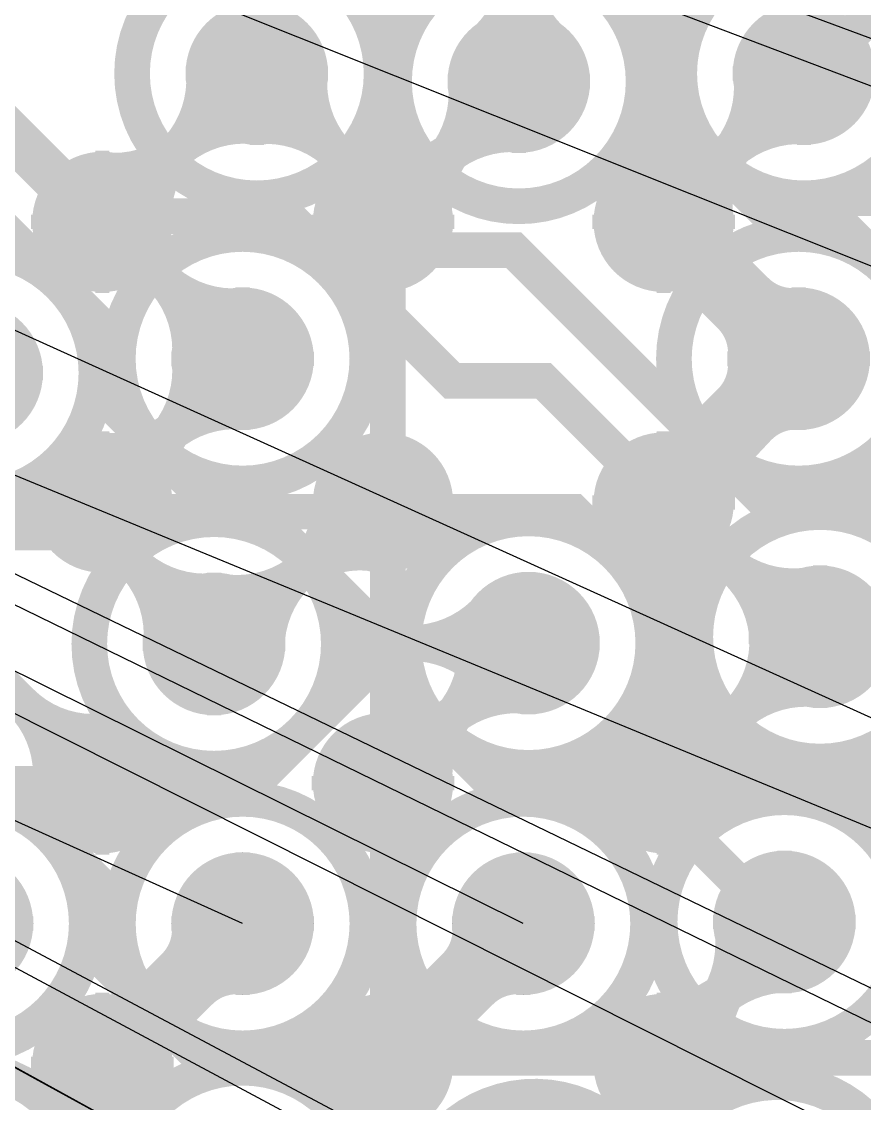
# Model space of a CAD drawing. Extents: x -4539 to 5978, y -4736 to 3041.
# Drawn here: x 1406 to 1524.2, y 801.6 to 953.3 of the extents above; entities that cross this region are included whole.
import ezdxf

# ---------------------------------------------------------------- set-up
doc = ezdxf.new("R2010")
doc.units = 0
for name, pattern in [('SIG_103', [2, 1, 1]), ('SIG_11', [2, 1, 1]), ('SIG_115', [2, 1, 1]), ('SIG_12', [2, 1, 1]), ('SIG_173', [2, 1, 1]), ('SIG_196', [2, 1, 1]), ('SIG_197', [2, 1, 1]), ('SIG_27', [2, 1, 1]), ('SIG_28', [2, 1, 1]), ('SIG_31', [2, 1, 1]), ('SIG_53', [2, 1, 1]), ('SIG_61', [2, 1, 1]), ('SIG_69', [2, 1, 1]), ('SIG_71', [2, 1, 1]), ('SIG_75', [2, 1, 1]), ('SIG_79', [2, 1, 1]), ('SIG_83', [2, 1, 1]), ('SIG_85', [2, 1, 1]), ('SIG_97', [2, 1, 1])]:
    doc.linetypes.add(name, pattern=pattern)
doc.layers.get('0').update_dxf_attribs({"color": 254, "linetype": 'CONTINUOUS'})
for name, color, linetype in [('DRIL_NPLTE_THRU_01', 16, 'CONTINUOUS'), ('DRIL_NPLTE_THRU_02', 2, 'CONTINUOUS'), ('DRIL_NPLTE_THRU_03', 34, 'CONTINUOUS'), ('DRIL_NPLTE_THRU_04', 96, 'CONTINUOUS'), ('DRIL_NPLTE_THRU_05', 6, 'CONTINUOUS'), ('DRIL_NPLTE_THRU_06', 176, 'CONTINUOUS'), ('DRIL_PLTE_THRU_01', 16, 'CONTINUOUS'), ('DRIL_PLTE_THRU_02', 2, 'CONTINUOUS'), ('DRIL_PLTE_THRU_03', 34, 'CONTINUOUS'), ('DRIL_PLTE_THRU_04', 96, 'CONTINUOUS'), ('DRIL_PLTE_THRU_05', 6, 'CONTINUOUS'), ('DRIL_PLTE_THRU_06', 176, 'CONTINUOUS'), ('DRIL_SYMBOL', 254, 'CONTINUOUS'), ('LINK_00', 254, 'CONTINUOUS'), ('PADS_BOT', 5, 'CONTINUOUS'), ('PADS_INNER', 1, 'CONTINUOUS'), ('PADS_TOP', 1, 'CONTINUOUS'), ('POUR_VIATHERM_02', 56, 'CONTINUOUS'), ('POUR_VIATHERM_05', 216, 'CONTINUOUS'), ('POUR_VOID_02', 56, 'CONTINUOUS'), ('POUR_VOID_05', 216, 'CONTINUOUS'), ('TEAR_01', 1, 'CONTINUOUS'), ('TEAR_03', 43, 'CONTINUOUS'), ('TEAR_04', 3, 'CONTINUOUS'), ('TEAR_06', 5, 'CONTINUOUS'), ('TRACE_01', 1, 'CONTINUOUS'), ('TRACE_03', 43, 'CONTINUOUS'), ('TRACE_04', 3, 'CONTINUOUS'), ('TRACE_06', 5, 'CONTINUOUS'), ('VIAPTS', 1, 'CONTINUOUS')]:
    doc.layers.add(name, color=color, linetype=linetype)

# ---------------------------------------------------------------- blocks, each defined once
blk = doc.blocks.new('POUR_VOID_762')
at = {"layer": 'POUR_VOID_02', "const_width": 5}
blk.add_lwpolyline([(-4701.75, -5554, 1), (-4666.75, -5554, 1)], format="xyb", close=True, dxfattribs=at)
blk = doc.blocks.new('POUR_VOID_761')
at = {"layer": 'POUR_VOID_02', "const_width": 5}
blk.add_lwpolyline([(-4702.5, -5594, 1), (-4667.5, -5594, 1)], format="xyb", close=True, dxfattribs=at)
blk = doc.blocks.new('POUR_VOID_613')
at = {"layer": 'POUR_VOID_02', "const_width": 5}
blk.add_lwpolyline([(-4818.5, -5596, 1), (-4783.5, -5596, 1)], format="xyb", close=True, dxfattribs=at)
blk = doc.blocks.new('POUR_VOID_612')
at = {"layer": 'POUR_VOID_02', "const_width": 5}
blk.add_lwpolyline([(-4819.86, -5673.23, 1), (-4784.86, -5673.23, 1)], format="xyb", close=True, dxfattribs=at)
blk = doc.blocks.new('POUR_VOID_611')
at = {"layer": 'POUR_VOID_02', "const_width": 5}
blk.add_lwpolyline([(-4778.5, -5554, 1), (-4743.5, -5554, 1)], format="xyb", close=True, dxfattribs=at)
blk = doc.blocks.new('POUR_VOID_610')
at = {"layer": 'POUR_VOID_02', "const_width": 5}
blk.add_lwpolyline([(-4780.5, -5594, 1), (-4745.5, -5594, 1)], format="xyb", close=True, dxfattribs=at)
blk = doc.blocks.new('POUR_VOID_609')
at = {"layer": 'POUR_VOID_02', "const_width": 5}
blk.add_lwpolyline([(-4784.5, -5634, 1), (-4749.5, -5634, 1)], format="xyb", close=True, dxfattribs=at)
blk = doc.blocks.new('POUR_VOID_601')
at = {"layer": 'POUR_VOID_02', "const_width": 5}
blk.add_lwpolyline([(-4780.49, -5673.23, 1), (-4745.49, -5673.23, 1)], format="xyb", close=True, dxfattribs=at)
blk = doc.blocks.new('POUR_VOID_597')
at = {"layer": 'POUR_VOID_02', "const_width": 5}
blk.add_lwpolyline([(-4741.75, -5555.12, 1), (-4706.75, -5555.12, 1)], format="xyb", close=True, dxfattribs=at)
blk = doc.blocks.new('POUR_VOID_596')
at = {"layer": 'POUR_VOID_02', "const_width": 5}
blk.add_lwpolyline([(-4740.39, -5633.89, 1), (-4705.39, -5633.89, 1)], format="xyb", close=True, dxfattribs=at)
blk = doc.blocks.new('POUR_VOID_590')
at = {"layer": 'POUR_VOID_02', "const_width": 5}
blk.add_lwpolyline([(-4699.5, -5633, 1), (-4664.5, -5633, 1)], format="xyb", close=True, dxfattribs=at)
blk = doc.blocks.new('POUR_VOID_589')
at = {"layer": 'POUR_VOID_02', "const_width": 5}
blk.add_lwpolyline([(-4704.5, -5673, 1), (-4669.5, -5673, 1)], format="xyb", close=True, dxfattribs=at)
blk = doc.blocks.new('POUR_VOID_588')
at = {"layer": 'POUR_VOID_02', "const_width": 5}
blk.add_lwpolyline([(-4705.24, -5709.97, -8.563783), (-4704.76, -5718.03, -8.563783)], format="xyb", close=True, dxfattribs=at)
blk = doc.blocks.new('POUR_OUTLINE_418')
for name in ['POUR_VOID_611', 'POUR_VOID_762', 'POUR_VOID_597', 'POUR_VOID_610', 'POUR_VOID_761', 'POUR_VOID_613', 'POUR_VOID_596', 'POUR_VOID_590', 'POUR_VOID_609', 'POUR_VOID_612', 'POUR_VOID_601', 'POUR_VOID_589', 'POUR_VOID_588']:
    blk.add_blockref(name, (0, 0))
blk = doc.blocks.new('POUR_VIATHERM_842')
at = {"layer": 'POUR_VIATHERM_02'}
for points in [[(-4723.62, -5663.23), (-4723.62, -5663.23)], [(-4733.62, -5673.23), (-4733.62, -5673.23)], [(-4713.62, -5673.23), (-4713.62, -5673.23)], [(-4723.62, -5683.23), (-4723.62, -5683.23)]]:
    blk.add_lwpolyline(points, dxfattribs=at)
blk = doc.blocks.new('POUR_HEADER_0')
for name in ['POUR_OUTLINE_418', 'POUR_VIATHERM_842']:
    blk.add_blockref(name, (6185, 6485))
blk = doc.blocks.new('POUR_VOID_342')
at = {"layer": 'POUR_VOID_05', "const_width": 5}
blk.add_lwpolyline([(-4701.75, -5554, 1), (-4666.75, -5554, 1)], format="xyb", close=True, dxfattribs=at)
blk = doc.blocks.new('POUR_VOID_341')
at = {"layer": 'POUR_VOID_05', "const_width": 5}
blk.add_lwpolyline([(-4702.5, -5594, 1), (-4667.5, -5594, 1)], format="xyb", close=True, dxfattribs=at)
blk = doc.blocks.new('POUR_VOID_241')
at = {"layer": 'POUR_VOID_05', "const_width": 5}
blk.add_lwpolyline([(-4818.5, -5596, 1), (-4783.5, -5596, 1)], format="xyb", close=True, dxfattribs=at)
blk = doc.blocks.new('POUR_VOID_240')
at = {"layer": 'POUR_VOID_05', "const_width": 5}
blk.add_lwpolyline([(-4819.86, -5711, 1), (-4784.86, -5711, 1)], format="xyb", close=True, dxfattribs=at)
blk = doc.blocks.new('POUR_VOID_237')
at = {"layer": 'POUR_VOID_05', "const_width": 5}
blk.add_lwpolyline([(-4778.5, -5554, 1), (-4743.5, -5554, 1)], format="xyb", close=True, dxfattribs=at)
blk = doc.blocks.new('POUR_VOID_236')
at = {"layer": 'POUR_VOID_05', "const_width": 5}
blk.add_lwpolyline([(-4780.5, -5594, 1), (-4745.5, -5594, 1)], format="xyb", close=True, dxfattribs=at)
blk = doc.blocks.new('POUR_VOID_235')
at = {"layer": 'POUR_VOID_05', "const_width": 5}
blk.add_lwpolyline([(-4784.5, -5634, 1), (-4749.5, -5634, 1)], format="xyb", close=True, dxfattribs=at)
blk = doc.blocks.new('POUR_VOID_234')
at = {"layer": 'POUR_VOID_05', "const_width": 5}
blk.add_lwpolyline([(-4780.49, -5710.94, 1), (-4745.49, -5710.94, 1)], format="xyb", close=True, dxfattribs=at)
blk = doc.blocks.new('POUR_VOID_231')
at = {"layer": 'POUR_VOID_05', "const_width": 5}
blk.add_lwpolyline([(-4741.75, -5555.12, 1), (-4706.75, -5555.12, 1)], format="xyb", close=True, dxfattribs=at)
blk = doc.blocks.new('POUR_VOID_230')
at = {"layer": 'POUR_VOID_05', "const_width": 5}
blk.add_lwpolyline([(-4740.39, -5633.89, 1), (-4705.39, -5633.89, 1)], format="xyb", close=True, dxfattribs=at)
blk = doc.blocks.new('POUR_VOID_229')
at = {"layer": 'POUR_VOID_05', "const_width": 5}
blk.add_lwpolyline([(-4741.12, -5673.23, 1), (-4706.12, -5673.23, 1)], format="xyb", close=True, dxfattribs=at)
blk = doc.blocks.new('POUR_VOID_220')
at = {"layer": 'POUR_VOID_05', "const_width": 5}
blk.add_lwpolyline([(-4699.5, -5633, 1), (-4664.5, -5633, 1)], format="xyb", close=True, dxfattribs=at)
blk = doc.blocks.new('POUR_VOID_219')
at = {"layer": 'POUR_VOID_05', "const_width": 5}
blk.add_lwpolyline([(-4704.5, -5673, 1), (-4669.5, -5673, 1)], format="xyb", close=True, dxfattribs=at)
blk = doc.blocks.new('POUR_VOID_218')
at = {"layer": 'POUR_VOID_05', "const_width": 5}
blk.add_lwpolyline([(-4705.24, -5709.97, -8.563783), (-4704.76, -5718.03, -8.563783)], format="xyb", close=True, dxfattribs=at)
blk = doc.blocks.new('POUR_OUTLINE_162')
for name in ['POUR_VOID_237', 'POUR_VOID_342', 'POUR_VOID_231', 'POUR_VOID_236', 'POUR_VOID_341', 'POUR_VOID_241', 'POUR_VOID_230', 'POUR_VOID_220', 'POUR_VOID_235', 'POUR_VOID_229', 'POUR_VOID_219', 'POUR_VOID_240', 'POUR_VOID_234', 'POUR_VOID_218']:
    blk.add_blockref(name, (0, 0))
blk = doc.blocks.new('POUR_VIATHERM_409')
at = {"layer": 'POUR_VIATHERM_05'}
for points in [[(-4762.99, -5663.23), (-4762.99, -5663.23)], [(-4772.99, -5673.23), (-4772.99, -5673.23)], [(-4752.99, -5673.23), (-4752.99, -5673.23)], [(-4762.99, -5683.23), (-4762.99, -5683.23)]]:
    blk.add_lwpolyline(points, dxfattribs=at)
blk = doc.blocks.new('POUR_VIATHERM_410')
at = {"layer": 'POUR_VIATHERM_05'}
for points in [[(-4802.36, -5663.23), (-4802.36, -5663.23)], [(-4812.36, -5673.23), (-4812.36, -5673.23)], [(-4792.36, -5673.23), (-4792.36, -5673.23)], [(-4802.36, -5683.23), (-4802.36, -5683.23)]]:
    blk.add_lwpolyline(points, dxfattribs=at)
blk = doc.blocks.new('POUR_HEADER_3')
for name in ['POUR_OUTLINE_162', 'POUR_VIATHERM_410', 'POUR_VIATHERM_409']:
    blk.add_blockref(name, (6185, 6485))
blk = doc.blocks.new('DRIL_SYMBOL_0')
at = {"layer": 'DRIL_SYMBOL', "const_width": 2}
for points in [[(0, -10), (0, 10)], [(-10, 0), (10, 0)]]:
    blk.add_lwpolyline(points, dxfattribs=at)
blk = doc.blocks.new('DRIL_HOLE_0')
blk.add_lwpolyline([(0, 0, 1), (0, 0, 1)], format="xyb", close=True)
blk.add_blockref('DRIL_SYMBOL_0', (0, 0))
blk = doc.blocks.new('PAD_2')
blk.add_lwpolyline([(0, 0, 1), (0, 0, 1)], format="xyb", close=True)
blk = doc.blocks.new('PAD_8')
at = {"const_width": 9.84}
blk.add_lwpolyline([(0, -4.92, 1), (0, 4.92, 1)], format="xyb", close=True, dxfattribs=at)
blk = doc.blocks.new('STK_TOP_10')
at = {"layer": 'DRIL_NPLTE_THRU_01'}
blk.add_blockref('DRIL_HOLE_0', (0, 0), dxfattribs=at)
at = {"layer": 'DRIL_NPLTE_THRU_02'}
blk.add_blockref('DRIL_HOLE_0', (0, 0), dxfattribs=at)
at = {"layer": 'DRIL_NPLTE_THRU_03'}
blk.add_blockref('DRIL_HOLE_0', (0, 0), dxfattribs=at)
at = {"layer": 'DRIL_NPLTE_THRU_04'}
blk.add_blockref('DRIL_HOLE_0', (0, 0), dxfattribs=at)
at = {"layer": 'DRIL_NPLTE_THRU_05'}
blk.add_blockref('DRIL_HOLE_0', (0, 0), dxfattribs=at)
at = {"layer": 'DRIL_NPLTE_THRU_06'}
blk.add_blockref('DRIL_HOLE_0', (0, 0), dxfattribs=at)
at = {"layer": 'PADS_BOT'}
blk.add_blockref('PAD_2', (0, 0), dxfattribs=at)
at = {"layer": 'PADS_INNER'}
blk.add_blockref('PAD_2', (0, 0), dxfattribs=at)
at = {"layer": 'PADS_TOP'}
blk.add_blockref('PAD_8', (0, 0), dxfattribs=at)
blk = doc.blocks.new('SYM_TOP_8')
for p in [(59.06, 216.54), (98.43, 216.54), (137.8, 216.54), (59.06, 177.17), (98.43, 177.17), (137.8, 177.17), (59.06, 137.8), (98.43, 137.8), (137.8, 137.8), (59.06, 98.43), (98.43, 98.43), (137.8, 98.43)]:
    blk.add_blockref('STK_TOP_10', p)
blk = doc.blocks.new('PART_TOP_33')
blk.add_blockref('SYM_TOP_8', (0, 0))
blk = doc.blocks.new('SMOOTH_5')
at = {"const_width": 2.5}
blk.add_lwpolyline([(-1.25, 0, 1), (1.25, 0, 1)], format="xyb", close=True, dxfattribs=at)
blk = doc.blocks.new('TEAR_2008008000044')
at = {"const_width": 5}
for points in [[(16.5, 0, -0.196262), (6.21, 4.2)], [(16.5, 0, -0.067729), (7.4, 1.24)], [(16.5, 0, 0.196262), (6.21, -4.2)], [(16.5, 0, 0.067729), (7.4, -1.24)]]:
    blk.add_lwpolyline(points, format="xyb", dxfattribs=at)
for p in [(6.21, 4.2), (7.4, 1.24), (16.5, 0), (16.5, 0), (16.5, 0), (16.5, 0), (7.4, -1.24), (6.21, -4.2)]:
    blk.add_blockref('SMOOTH_5', p)
blk = doc.blocks.new('TEAR_2008008000045')
at = {"const_width": 5}
for points in [[(-11.42, 11.42, 0.196262), (-1.4, 7.21)], [(-11.42, 11.42, -0.196262), (-7.21, 1.4)], [(-11.42, 11.42, 0.067729), (-4.26, 5.98)], [(-11.42, 11.42, -0.067729), (-5.98, 4.26)]]:
    blk.add_lwpolyline(points, format="xyb", dxfattribs=at)
for p in [(-11.42, 11.42), (-11.42, 11.42), (-11.42, 11.42), (-11.42, 11.42), (-1.4, 7.21), (-4.26, 5.98), (-5.98, 4.26), (-7.21, 1.4)]:
    blk.add_blockref('SMOOTH_5', p)
blk = doc.blocks.new('TRACE_504')
at = {"layer": 'TRACE_01', "linetype": 'SIG_11', "const_width": 5}
blk.add_lwpolyline([(1356, 866), (1397.78, 866), (1417.32, 846.46)], dxfattribs=at)
at = {"layer": 'TEAR_01'}
for name, p in [('TEAR_2008008000044', (1356, 866)), ('TEAR_2008008000045', (1417.32, 846.46))]:
    blk.add_blockref(name, p, dxfattribs=at)
at = {"layer": 'TRACE_01'}
for p in [(1356, 866), (1397.78, 866), (1417.32, 846.46)]:
    blk.add_blockref('SMOOTH_5', p, dxfattribs=at)
blk = doc.blocks.new('TEAR_2008008000049')
at = {"const_width": 5}
for points in [[(-16.5, 0, 0.196262), (-6.21, 4.2)], [(-16.5, 0, 0.067729), (-7.4, 1.24)], [(-16.5, 0, -0.196262), (-6.21, -4.2)], [(-16.5, 0, -0.067729), (-7.4, -1.24)]]:
    blk.add_lwpolyline(points, format="xyb", dxfattribs=at)
for p in [(-6.21, 4.2), (-7.4, 1.24), (-16.5, 0), (-16.5, 0), (-16.5, 0), (-16.5, 0), (-7.4, -1.24), (-6.21, -4.2)]:
    blk.add_blockref('SMOOTH_5', p)
blk = doc.blocks.new('TRACE_586')
at = {"layer": 'TRACE_03', "linetype": 'SIG_12', "const_width": 5}
blk.add_lwpolyline([(1039.25, 756.25), (1110.88, 756.25), (1136.62, 730.5), (1204.25, 730.5), (1220.58, 746.83), (1220.58, 792.57), (1234.71, 806.7), (1282.7, 806.7), (1322.39, 846.39), (1438.51, 846.39), (1458.23, 866.11), (1477.11, 866.11)], dxfattribs=at)
at = {"layer": 'TEAR_03'}
blk.add_blockref('TEAR_2008008000049', (1477.11, 866.11), dxfattribs=at)
at = {"layer": 'TRACE_03'}
for p in [(1458.23, 866.11), (1477.11, 866.11), (1438.51, 846.39)]:
    blk.add_blockref('SMOOTH_5', p, dxfattribs=at)
blk = doc.blocks.new('TEAR_2008008000052')
at = {"const_width": 5}
for points in [[(11.64, 11.2, -0.196262), (1.53, 7.18)], [(11.64, 11.2, -0.067729), (4.38, 5.9)], [(11.64, 11.2, 0.067729), (6.06, 4.15)], [(11.64, 11.2, 0.196262), (7.23, 1.26)]]:
    blk.add_lwpolyline(points, format="xyb", dxfattribs=at)
for p in [(11.64, 11.2), (11.64, 11.2), (11.64, 11.2), (11.64, 11.2), (1.53, 7.18), (4.38, 5.9), (6.06, 4.15), (7.23, 1.26)]:
    blk.add_blockref('SMOOTH_5', p)
blk = doc.blocks.new('TEAR_2008008000053')
at = {"const_width": 5}
for points in [[(-11.89, -11.44, 0.196262), (-7.39, -1.28)], [(-11.89, -11.44, 0.067729), (-6.19, -4.24)], [(-11.89, -11.44, -0.067729), (-4.47, -6.02)], [(-11.89, -11.44, -0.196262), (-1.57, -7.33)]]:
    blk.add_lwpolyline(points, format="xyb", dxfattribs=at)
for p in [(-7.39, -1.28), (-6.19, -4.24), (-4.47, -6.02), (-1.57, -7.33), (-11.89, -11.44), (-11.89, -11.44), (-11.89, -11.44), (-11.89, -11.44)]:
    blk.add_blockref('SMOOTH_5', p)
blk = doc.blocks.new('TRACE_588')
at = {"layer": 'TRACE_01', "linetype": 'SIG_12', "const_width": 5}
blk.add_lwpolyline([(1456.69, 846.46), (1477.11, 866.11)], dxfattribs=at)
at = {"layer": 'TEAR_01'}
for name, p in [('TEAR_2008008000053', (1477.11, 866.11)), ('TEAR_2008008000052', (1456.69, 846.46))]:
    blk.add_blockref(name, p, dxfattribs=at)
at = {"layer": 'TRACE_01'}
for p in [(1477.11, 866.11), (1456.69, 846.46)]:
    blk.add_blockref('SMOOTH_5', p, dxfattribs=at)
blk = doc.blocks.new('TRACE_426')
at = {"layer": 'TRACE_03', "linetype": 'SIG_27', "const_width": 5}
blk.add_lwpolyline([(1515.75, 946), (1516.33, 945.42), (1529.41, 958.5), (1535.8, 958.5), (1540.8, 963.5), (1578.27, 963.5), (1581.27, 960.5), (1854.54, 960.5), (1867.67, 947.37), (2090.39, 947.37), (2118.52, 975.5), (2153, 975.5), (2166, 962.5), (2189.5, 962.5), (2205, 978)], dxfattribs=at)
at = {"layer": 'TRACE_03'}
for p in [(1515.75, 946), (1516.33, 945.42)]:
    blk.add_blockref('SMOOTH_5', p, dxfattribs=at)
blk = doc.blocks.new('TEAR_2008008000129')
at = {"const_width": 5}
for points in [[(11.1, 11.73, -0.196262), (1.2, 7.24)], [(11.1, 11.73, -0.067729), (4.1, 6.09)], [(11.1, 11.73, 0.067729), (5.86, 4.43)], [(11.1, 11.73, 0.196262), (7.17, 1.59)]]:
    blk.add_lwpolyline(points, format="xyb", dxfattribs=at)
for p in [(11.1, 11.73), (11.1, 11.73), (11.1, 11.73), (11.1, 11.73), (1.2, 7.24), (4.1, 6.09), (5.86, 4.43), (7.17, 1.59)]:
    blk.add_blockref('SMOOTH_5', p)
blk = doc.blocks.new('TEAR_2008008000130')
at = {"const_width": 5}
for points in [[(-11.34, -11.98, 0.196261), (-7.32, -1.63)], [(-11.34, -11.98, 0.067729), (-5.98, -4.52)], [(-11.34, -11.98, -0.067729), (-4.18, -6.22)], [(-11.34, -11.98, -0.196261), (-1.22, -7.4)]]:
    blk.add_lwpolyline(points, format="xyb", dxfattribs=at)
for p in [(-7.32, -1.63), (-5.98, -4.52), (-4.18, -6.22), (-1.22, -7.4), (-11.34, -11.98), (-11.34, -11.98), (-11.34, -11.98), (-11.34, -11.98)]:
    blk.add_blockref('SMOOTH_5', p)
blk = doc.blocks.new('TRACE_424')
at = {"layer": 'TRACE_01', "linetype": 'SIG_27', "const_width": 5}
blk.add_lwpolyline([(1496.06, 925.2), (1515.75, 946)], dxfattribs=at)
at = {"layer": 'TEAR_01'}
for name, p in [('TEAR_2008008000130', (1515.75, 946)), ('TEAR_2008008000129', (1496.06, 925.2))]:
    blk.add_blockref(name, p, dxfattribs=at)
at = {"layer": 'TRACE_01'}
for p in [(1515.75, 946), (1496.06, 925.2)]:
    blk.add_blockref('SMOOTH_5', p, dxfattribs=at)
blk = doc.blocks.new('TEAR_2008008000132')
at = {"const_width": 5}
for points in [[(0, 16.5, -0.196262), (-4.2, 6.21)], [(0, 16.5, -0.067729), (-1.24, 7.4)], [(0, 16.5, 0.196262), (4.2, 6.21)], [(0, 16.5, 0.067729), (1.24, 7.4)]]:
    blk.add_lwpolyline(points, format="xyb", dxfattribs=at)
for p in [(0, 16.5), (0, 16.5), (0, 16.5), (0, 16.5), (-1.24, 7.4), (1.24, 7.4), (-4.2, 6.21), (4.2, 6.21)]:
    blk.add_blockref('SMOOTH_5', p)
blk = doc.blocks.new('TRACE_302')
at = {"layer": 'TRACE_04', "linetype": 'SIG_28', "const_width": 5}
blk.add_lwpolyline([(1475.75, 944.88), (1475.75, 988.31)], dxfattribs=at)
at = {"layer": 'TEAR_04'}
blk.add_blockref('TEAR_2008008000132', (1475.75, 944.88), dxfattribs=at)
at = {"layer": 'TRACE_04'}
for p in [(1475.75, 988.31), (1475.75, 944.88)]:
    blk.add_blockref('SMOOTH_5', p, dxfattribs=at)
blk = doc.blocks.new('TEAR_2008008000133')
at = {"const_width": 5}
for points in [[(11.24, 11.61, -0.196262), (1.28, 7.23)], [(11.24, 11.61, -0.067729), (4.17, 6.05)], [(11.24, 11.61, 0.067729), (5.91, 4.36)], [(11.24, 11.61, 0.196262), (7.19, 1.51)]]:
    blk.add_lwpolyline(points, format="xyb", dxfattribs=at)
for p in [(11.24, 11.61), (11.24, 11.61), (11.24, 11.61), (11.24, 11.61), (1.28, 7.23), (4.17, 6.05), (5.91, 4.36), (7.19, 1.51)]:
    blk.add_blockref('SMOOTH_5', p)
blk = doc.blocks.new('TEAR_2008008000134')
at = {"const_width": 5}
for points in [[(-11.48, -11.86, 0.196261), (-7.34, -1.54)], [(-11.48, -11.86, 0.067729), (-6.03, -4.45)], [(-11.48, -11.86, -0.067729), (-4.25, -6.18)], [(-11.48, -11.86, -0.196262), (-1.31, -7.39)]]:
    blk.add_lwpolyline(points, format="xyb", dxfattribs=at)
for p in [(-7.34, -1.54), (-6.03, -4.45), (-4.25, -6.18), (-1.31, -7.39), (-11.48, -11.86), (-11.48, -11.86), (-11.48, -11.86), (-11.48, -11.86)]:
    blk.add_blockref('SMOOTH_5', p)
blk = doc.blocks.new('TRACE_300')
at = {"layer": 'TRACE_01', "linetype": 'SIG_28', "const_width": 5}
blk.add_lwpolyline([(1456.69, 925.2), (1475.75, 944.88)], dxfattribs=at)
at = {"layer": 'TEAR_01'}
for name, p in [('TEAR_2008008000134', (1475.75, 944.88)), ('TEAR_2008008000133', (1456.69, 925.2))]:
    blk.add_blockref(name, p, dxfattribs=at)
at = {"layer": 'TRACE_01'}
for p in [(1475.75, 944.88), (1456.69, 925.2)]:
    blk.add_blockref('SMOOTH_5', p, dxfattribs=at)
blk = doc.blocks.new('TRACE_992')
at = {"layer": 'TRACE_03', "linetype": 'SIG_31', "const_width": 5}
blk.add_lwpolyline([(1478, 785), (1500.96, 807.96), (1557.71, 807.96), (1574, 824.25), (1574, 831.75), (1589.25, 847), (1652, 847), (1676, 871)], dxfattribs=at)
at = {"layer": 'TRACE_03'}
blk.add_blockref('SMOOTH_5', (1500.96, 807.96), dxfattribs=at)
blk = doc.blocks.new('TRACE_576')
at = {"layer": 'TRACE_03', "linetype": 'SIG_53', "const_width": 5}
blk.add_lwpolyline([(990, 899), (1077.38, 899), (1091.82, 884.55), (1483.41, 884.55), (1497.55, 870.41), (1497.55, 862.7), (1513.25, 847), (1534, 847), (1553, 828)], dxfattribs=at)
at = {"layer": 'TRACE_03'}
for p in [(1483.41, 884.55), (1497.55, 870.41), (1497.55, 862.7), (1513.25, 847)]:
    blk.add_blockref('SMOOTH_5', p, dxfattribs=at)
blk = doc.blocks.new('TRACE_2922')
at = {"layer": 'TRACE_06', "linetype": 'SIG_61', "const_width": 5}
blk.add_lwpolyline([(596.86, 1076.74), (690.42, 983.18), (1205.94, 983.18), (1342.74, 846.39), (1402.77, 846.39), (1417.32, 831.84), (1417.32, 821.71), (1431.11, 807.92), (1491.08, 807.92), (1512, 787)], dxfattribs=at)
at = {"layer": 'TRACE_06'}
for p in [(1417.32, 831.84), (1417.32, 821.71), (1431.11, 807.92), (1491.08, 807.92)]:
    blk.add_blockref('SMOOTH_5', p, dxfattribs=at)
blk = doc.blocks.new('TEAR_2008008000321')
at = {"const_width": 5}
for points in [[(11.67, -11.67, -0.196262), (7.36, -1.42)], [(11.67, -11.67, -0.067729), (6.11, -4.35)], [(11.67, -11.67, 0.067729), (4.35, -6.11)], [(11.67, -11.67, 0.196262), (1.42, -7.36)]]:
    blk.add_lwpolyline(points, format="xyb", dxfattribs=at)
for p in [(7.36, -1.42), (6.11, -4.35), (4.35, -6.11), (1.42, -7.36), (11.67, -11.67), (11.67, -11.67), (11.67, -11.67), (11.67, -11.67)]:
    blk.add_blockref('SMOOTH_5', p)
blk = doc.blocks.new('TRACE_820')
at = {"layer": 'TRACE_03', "linetype": 'SIG_69', "const_width": 5}
blk.add_lwpolyline([(1439, 946), (1463.77, 921.23), (1475.02, 921.23), (1509.75, 886.5), (1653.75, 886.5), (1655.75, 888.5), (1701.5, 888.5), (1729.5, 860.5), (1805, 860.5), (1821, 876.5), (1909.62, 876.5), (1958.12, 828), (2008, 828)], dxfattribs=at)
at = {"layer": 'TEAR_03'}
blk.add_blockref('TEAR_2008008000321', (1439, 946), dxfattribs=at)
at = {"layer": 'TRACE_03'}
for p in [(1439, 946), (1463.77, 921.23), (1475.02, 921.23), (1509.75, 886.5)]:
    blk.add_blockref('SMOOTH_5', p, dxfattribs=at)
blk = doc.blocks.new('TEAR_2008008000325')
at = {"const_width": 5}
for points in [[(11.65, 11.18, -0.196262), (1.54, 7.18)], [(11.65, 11.18, -0.067729), (4.39, 5.89)], [(11.65, 11.18, 0.067729), (6.06, 4.14)], [(11.65, 11.18, 0.196262), (7.24, 1.25)]]:
    blk.add_lwpolyline(points, format="xyb", dxfattribs=at)
for p in [(11.65, 11.18), (11.65, 11.18), (11.65, 11.18), (11.65, 11.18), (1.54, 7.18), (4.39, 5.89), (6.06, 4.14), (7.24, 1.25)]:
    blk.add_blockref('SMOOTH_5', p)
blk = doc.blocks.new('TEAR_2008008000326')
at = {"const_width": 5}
for points in [[(-11.9, -11.42, 0.196262), (-7.39, -1.27)], [(-11.9, -11.42, 0.067729), (-6.19, -4.23)], [(-11.9, -11.42, -0.067729), (-4.48, -6.02)], [(-11.9, -11.42, -0.196262), (-1.58, -7.33)]]:
    blk.add_lwpolyline(points, format="xyb", dxfattribs=at)
for p in [(-7.39, -1.27), (-6.19, -4.23), (-4.48, -6.02), (-1.58, -7.33), (-11.9, -11.42), (-11.9, -11.42), (-11.9, -11.42), (-11.9, -11.42)]:
    blk.add_blockref('SMOOTH_5', p)
blk = doc.blocks.new('TRACE_818')
at = {"layer": 'TRACE_01', "linetype": 'SIG_69', "const_width": 5}
blk.add_lwpolyline([(1417.32, 925.2), (1439, 946)], dxfattribs=at)
at = {"layer": 'TEAR_01'}
for name, p in [('TEAR_2008008000326', (1439, 946)), ('TEAR_2008008000325', (1417.32, 925.2))]:
    blk.add_blockref(name, p, dxfattribs=at)
at = {"layer": 'TRACE_01'}
for p in [(1439, 946), (1417.32, 925.2)]:
    blk.add_blockref('SMOOTH_5', p, dxfattribs=at)
blk = doc.blocks.new('TEAR_2008008000352')
at = {"const_width": 5}
for points in [[(10.47, 12.3, -0.196261), (0.81, 7.3)], [(10.47, 12.3, -0.067729), (3.77, 6.3)], [(10.47, 12.3, 0.067729), (5.62, 4.73)], [(10.47, 12.3, 0.196262), (7.07, 1.97)]]:
    blk.add_lwpolyline(points, format="xyb", dxfattribs=at)
for p in [(10.47, 12.3), (10.47, 12.3), (10.47, 12.3), (10.47, 12.3), (0.81, 7.3), (3.77, 6.3), (5.62, 4.73), (7.07, 1.97)]:
    blk.add_blockref('SMOOTH_5', p)
blk = doc.blocks.new('TEAR_2008008000353')
at = {"const_width": 5}
for points in [[(-10.69, -12.57, 0.196261), (-7.22, -2.01)], [(-10.69, -12.57, 0.067729), (-5.74, -4.83)], [(-10.69, -12.57, -0.067729), (-3.85, -6.44)], [(-10.69, -12.57, -0.196262), (-0.83, -7.45)]]:
    blk.add_lwpolyline(points, format="xyb", dxfattribs=at)
for p in [(-7.22, -2.01), (-5.74, -4.83), (-3.85, -6.44), (-0.83, -7.45), (-10.69, -12.57), (-10.69, -12.57), (-10.69, -12.57), (-10.69, -12.57)]:
    blk.add_blockref('SMOOTH_5', p)
blk = doc.blocks.new('TRACE_566')
at = {"layer": 'TRACE_01', "linetype": 'SIG_75', "const_width": 5}
blk.add_lwpolyline([(1496.06, 807.09), (1513, 827)], dxfattribs=at)
at = {"layer": 'TEAR_01'}
for name, p in [('TEAR_2008008000353', (1513, 827)), ('TEAR_2008008000352', (1496.06, 807.09))]:
    blk.add_blockref(name, p, dxfattribs=at)
at = {"layer": 'TRACE_01'}
for p in [(1513, 827), (1496.06, 807.09)]:
    blk.add_blockref('SMOOTH_5', p, dxfattribs=at)
blk = doc.blocks.new('TEAR_2008008000369')
at = {"const_width": 5}
for points in [[(-11.67, 11.67, 0.196262), (-1.42, 7.36)], [(-11.67, 11.67, -0.196262), (-7.36, 1.42)], [(-11.67, 11.67, 0.067729), (-4.35, 6.11)], [(-11.67, 11.67, -0.067729), (-6.11, 4.35)]]:
    blk.add_lwpolyline(points, format="xyb", dxfattribs=at)
for p in [(-11.67, 11.67), (-11.67, 11.67), (-11.67, 11.67), (-11.67, 11.67), (-1.42, 7.36), (-4.35, 6.11), (-6.11, 4.35), (-7.36, 1.42)]:
    blk.add_blockref('SMOOTH_5', p)
blk = doc.blocks.new('TRACE_1152')
at = {"layer": 'TRACE_06', "linetype": 'SIG_79', "const_width": 5}
blk.add_lwpolyline([(922.05, 1099.76), (922.05, 1035.2), (949.41, 1007.84), (1199.27, 1007.84), (1234.02, 973.09), (1291.91, 973.09), (1340.5, 924.5), (1365.25, 924.5), (1379.5, 910.25), (1379.5, 898.75), (1396.62, 881.63), (1417.37, 881.63), (1433, 866)], dxfattribs=at)
at = {"layer": 'TEAR_06'}
blk.add_blockref('TEAR_2008008000369', (1433, 866), dxfattribs=at)
at = {"layer": 'TRACE_06'}
for p in [(1417.37, 881.63), (1433, 866)]:
    blk.add_blockref('SMOOTH_5', p, dxfattribs=at)
blk = doc.blocks.new('TEAR_2008008000370')
at = {"const_width": 5}
for points in [[(12.65, 10.59, -0.196262), (2.07, 7.21)], [(12.65, 10.59, -0.067729), (4.88, 5.7)], [(12.65, 10.59, 0.067729), (6.47, 3.8)], [(12.65, 10.59, 0.196262), (7.46, 0.77)]]:
    blk.add_lwpolyline(points, format="xyb", dxfattribs=at)
for p in [(12.65, 10.59), (12.65, 10.59), (12.65, 10.59), (12.65, 10.59), (2.07, 7.21), (4.88, 5.7), (6.47, 3.8), (7.46, 0.77)]:
    blk.add_blockref('SMOOTH_5', p)
blk = doc.blocks.new('TEAR_2008008000371')
at = {"const_width": 5}
for points in [[(-12.39, -10.37, 0.196262), (-7.3, -0.75)], [(-12.39, -10.37, 0.067729), (-6.33, -3.72)], [(-12.39, -10.37, -0.067729), (-4.78, -5.58)], [(-12.39, -10.37, -0.196262), (-2.03, -7.06)]]:
    blk.add_lwpolyline(points, format="xyb", dxfattribs=at)
for p in [(-7.3, -0.75), (-6.33, -3.72), (-4.78, -5.58), (-2.03, -7.06), (-12.39, -10.37), (-12.39, -10.37), (-12.39, -10.37), (-12.39, -10.37)]:
    blk.add_blockref('SMOOTH_5', p)
blk = doc.blocks.new('TRACE_1150')
at = {"layer": 'TRACE_01', "linetype": 'SIG_79', "const_width": 5}
blk.add_lwpolyline([(1433, 866), (1456.69, 885.83)], dxfattribs=at)
at = {"layer": 'TEAR_01'}
for name, p in [('TEAR_2008008000371', (1456.69, 885.83)), ('TEAR_2008008000370', (1433, 866))]:
    blk.add_blockref(name, p, dxfattribs=at)
at = {"layer": 'TRACE_01'}
for p in [(1456.69, 885.83), (1433, 866)]:
    blk.add_blockref('SMOOTH_5', p, dxfattribs=at)
blk = doc.blocks.new('TRACE_2940')
at = {"layer": 'TRACE_06', "linetype": 'SIG_83', "const_width": 5}
blk.add_lwpolyline([(537.81, 1122.78), (603.94, 1188.92), (1244.85, 1188.92), (1322.23, 1111.54), (1322.23, 1103.6), (1347.2, 1078.63), (1380.06, 1078.63), (1404.24, 1054.46), (1404.24, 1023.02), (1439.81, 987.44), (1457.94, 987.44), (1495.75, 949.63), (1495.75, 941.25), (1511, 926), (1519.75, 926), (1533.5, 912.25), (1533.5, 888), (1538, 883.5), (1538, 862.25), (1552.75, 847.5), (1575.5, 847.5), (1595, 828)], dxfattribs=at)
at = {"layer": 'TRACE_06'}
for p in [(1495.75, 949.63), (1495.75, 941.25), (1511, 926), (1519.75, 926)]:
    blk.add_blockref('SMOOTH_5', p, dxfattribs=at)
blk = doc.blocks.new('TRACE_600')
at = {"layer": 'TRACE_03', "linetype": 'SIG_85', "const_width": 5}
blk.add_lwpolyline([(361, 959), (597.76, 959), (607.26, 968.5), (1476.88, 968.5), (1495.75, 949.63), (1495.75, 941.25), (1508.5, 928.5), (1567.77, 928.5), (1572.27, 933), (1695, 933)], dxfattribs=at)
at = {"layer": 'TRACE_03'}
for p in [(1495.75, 949.63), (1495.75, 941.25), (1508.5, 928.5)]:
    blk.add_blockref('SMOOTH_5', p, dxfattribs=at)
blk = doc.blocks.new('TEAR_2008008000458')
at = {"const_width": 5}
for points in [[(-12.88, 10.32, 0.196262), (-2.23, 7.16)], [(-12.88, 10.32, -0.196262), (-7.48, 0.61)], [(-12.88, 10.32, 0.067729), (-5, 5.59)], [(-12.88, 10.32, -0.067729), (-6.55, 3.66)]]:
    blk.add_lwpolyline(points, format="xyb", dxfattribs=at)
for p in [(-12.88, 10.32), (-12.88, 10.32), (-12.88, 10.32), (-12.88, 10.32), (-2.23, 7.16), (-5, 5.59), (-6.55, 3.66), (-7.48, 0.61)]:
    blk.add_blockref('SMOOTH_5', p)
blk = doc.blocks.new('TRACE_594')
at = {"layer": 'TRACE_03', "linetype": 'SIG_97', "const_width": 5}
blk.add_lwpolyline([(1359, 944), (1396.88, 944), (1414.88, 926), (1443.3, 926), (1466.41, 902.89), (1479.22, 902.89), (1503.47, 878.64), (1518, 867)], dxfattribs=at)
at = {"layer": 'TEAR_03'}
blk.add_blockref('TEAR_2008008000458', (1518, 867), dxfattribs=at)
at = {"layer": 'TRACE_03'}
for p in [(1414.88, 926), (1443.3, 926), (1466.41, 902.89), (1479.22, 902.89), (1503.47, 878.64), (1518, 867)]:
    blk.add_blockref('SMOOTH_5', p, dxfattribs=at)
blk = doc.blocks.new('TEAR_2008008000460')
at = {"const_width": 5}
for points in [[(11.79, 11.04, -0.196261), (1.63, 7.16)], [(11.79, 11.04, -0.067729), (4.46, 5.84)], [(11.79, 11.04, 0.067729), (6.11, 4.06)], [(11.79, 11.04, 0.196262), (7.25, 1.16)]]:
    blk.add_lwpolyline(points, format="xyb", dxfattribs=at)
for p in [(11.79, 11.04), (11.79, 11.04), (11.79, 11.04), (11.79, 11.04), (1.63, 7.16), (4.46, 5.84), (6.11, 4.06), (7.25, 1.16)]:
    blk.add_blockref('SMOOTH_5', p)
blk = doc.blocks.new('TEAR_2008008000461')
at = {"const_width": 5}
for points in [[(-12.04, -11.28, 0.196262), (-7.41, -1.18)], [(-12.04, -11.28, 0.067729), (-6.25, -4.15)], [(-12.04, -11.28, -0.067729), (-4.55, -5.96)], [(-12.04, -11.28, -0.196262), (-1.67, -7.31)]]:
    blk.add_lwpolyline(points, format="xyb", dxfattribs=at)
for p in [(-7.41, -1.18), (-6.25, -4.15), (-4.55, -5.96), (-1.67, -7.31), (-12.04, -11.28), (-12.04, -11.28), (-12.04, -11.28), (-12.04, -11.28)]:
    blk.add_blockref('SMOOTH_5', p)
blk = doc.blocks.new('TRACE_590')
at = {"layer": 'TRACE_01', "linetype": 'SIG_97', "const_width": 5}
blk.add_lwpolyline([(1496.06, 846.46), (1518, 867)], dxfattribs=at)
at = {"layer": 'TEAR_01'}
for name, p in [('TEAR_2008008000461', (1518, 867)), ('TEAR_2008008000460', (1496.06, 846.46))]:
    blk.add_blockref(name, p, dxfattribs=at)
at = {"layer": 'TRACE_01'}
for p in [(1518, 867), (1496.06, 846.46)]:
    blk.add_blockref('SMOOTH_5', p, dxfattribs=at)
blk = doc.blocks.new('TEAR_2008008000488')
at = {"const_width": 5}
for points in [[(-11.67, 11.67, 0.196262), (-1.42, 7.36)], [(-11.67, 11.67, -0.196262), (-7.36, 1.42)], [(-11.67, 11.67, 0.067729), (-4.35, 6.11)], [(-11.67, 11.67, -0.067729), (-6.11, 4.35)]]:
    blk.add_lwpolyline(points, format="xyb", dxfattribs=at)
for p in [(-11.67, 11.67), (-11.67, 11.67), (-11.67, 11.67), (-11.67, 11.67), (-1.42, 7.36), (-4.35, 6.11), (-6.11, 4.35), (-7.36, 1.42)]:
    blk.add_blockref('SMOOTH_5', p)
blk = doc.blocks.new('TRACE_2948')
at = {"layer": 'TRACE_06', "linetype": 'SIG_103', "const_width": 5}
blk.add_lwpolyline([(960.64, 1122.78), (1016.77, 1178.92), (1240.71, 1178.92), (1300.71, 1118.91), (1300.71, 1042.29), (1437, 906)], dxfattribs=at)
at = {"layer": 'TEAR_06'}
blk.add_blockref('TEAR_2008008000488', (1437, 906), dxfattribs=at)
at = {"layer": 'TRACE_06'}
blk.add_blockref('SMOOTH_5', (1437, 906), dxfattribs=at)
blk = doc.blocks.new('TEAR_2008008000489')
at = {"const_width": 5}
for points in [[(11.28, 11.56, -0.196262), (1.31, 7.23)], [(11.28, 11.56, -0.067729), (4.19, 6.03)], [(11.28, 11.56, 0.067729), (5.92, 4.34)], [(11.28, 11.56, 0.196261), (7.19, 1.48)]]:
    blk.add_lwpolyline(points, format="xyb", dxfattribs=at)
for p in [(11.28, 11.56), (11.28, 11.56), (11.28, 11.56), (11.28, 11.56), (1.31, 7.23), (4.19, 6.03), (5.92, 4.34), (7.19, 1.48)]:
    blk.add_blockref('SMOOTH_5', p)
blk = doc.blocks.new('TEAR_2008008000490')
at = {"const_width": 5}
for points in [[(-11.52, -11.81, 0.196261), (-7.35, -1.52)], [(-11.52, -11.81, 0.067729), (-6.05, -4.43)], [(-11.52, -11.81, -0.067729), (-4.28, -6.16)], [(-11.52, -11.81, -0.196261), (-1.33, -7.38)]]:
    blk.add_lwpolyline(points, format="xyb", dxfattribs=at)
for p in [(-7.35, -1.52), (-6.05, -4.43), (-4.28, -6.16), (-1.33, -7.38), (-11.52, -11.81), (-11.52, -11.81), (-11.52, -11.81), (-11.52, -11.81)]:
    blk.add_blockref('SMOOTH_5', p)
blk = doc.blocks.new('TRACE_570')
at = {"layer": 'TRACE_01', "linetype": 'SIG_103', "const_width": 5}
blk.add_lwpolyline([(1417.32, 885.83), (1437, 906)], dxfattribs=at)
at = {"layer": 'TEAR_01'}
for name, p in [('TEAR_2008008000490', (1437, 906)), ('TEAR_2008008000489', (1417.32, 885.83))]:
    blk.add_blockref(name, p, dxfattribs=at)
at = {"layer": 'TRACE_01'}
for p in [(1437, 906), (1417.32, 885.83)]:
    blk.add_blockref('SMOOTH_5', p, dxfattribs=at)
blk = doc.blocks.new('TRACE_2422')
at = {"layer": 'TRACE_04', "linetype": 'SIG_115', "const_width": 5}
blk.add_lwpolyline([(1440.5, 1146), (1440.5, 1054), (1457.37, 1037.13), (1457.37, 449.63), (1474, 433)], dxfattribs=at)
blk = doc.blocks.new('SMOOTH_10')
at = {"const_width": 5}
blk.add_lwpolyline([(-2.5, 0, 1), (2.5, 0, 1)], format="xyb", close=True, dxfattribs=at)
blk = doc.blocks.new('TEAR_2008008000979')
at = {"const_width": 10}
for points in [[(7.53, 7.53, -0.196262), (0.92, 4.75)], [(7.53, 7.53, 0.196262), (4.75, 0.92)]]:
    blk.add_lwpolyline(points, format="xyb", dxfattribs=at)
for p in [(7.53, 7.53), (7.53, 7.53), (0.92, 4.75), (4.75, 0.92)]:
    blk.add_blockref('SMOOTH_10', p)
blk = doc.blocks.new('TEAR_2008008000980')
at = {"const_width": 10}
for points in [[(-7.78, -7.78, 0.196261), (-4.91, -0.95)], [(-7.78, -7.78, -0.196261), (-0.95, -4.91)]]:
    blk.add_lwpolyline(points, format="xyb", dxfattribs=at)
for p in [(-4.91, -0.95), (-0.95, -4.91), (-7.78, -7.78), (-7.78, -7.78)]:
    blk.add_blockref('SMOOTH_10', p)
blk = doc.blocks.new('TRACE_120')
at = {"layer": 'TRACE_01', "linetype": 'SIG_173', "const_width": 10}
blk.add_lwpolyline([(1456.69, 807.09), (1476.38, 826.77)], dxfattribs=at)
at = {"layer": 'TEAR_01'}
for name, p in [('TEAR_2008008000980', (1476.38, 826.77)), ('TEAR_2008008000979', (1456.69, 807.09))]:
    blk.add_blockref(name, p, dxfattribs=at)
at = {"layer": 'TRACE_01'}
for p in [(1476.38, 826.77), (1456.69, 807.09)]:
    blk.add_blockref('SMOOTH_10', p, dxfattribs=at)
blk = doc.blocks.new('TEAR_2008008001201')
at = {"const_width": 10}
for points in [[(7.53, 7.53, -0.196262), (0.92, 4.75)], [(7.53, 7.53, 0.196262), (4.75, 0.92)]]:
    blk.add_lwpolyline(points, format="xyb", dxfattribs=at)
for p in [(7.53, 7.53), (7.53, 7.53), (0.92, 4.75), (4.75, 0.92)]:
    blk.add_blockref('SMOOTH_10', p)
blk = doc.blocks.new('TEAR_2008008001202')
at = {"const_width": 10}
for points in [[(-7.78, -7.78, 0.196261), (-4.91, -0.95)], [(-7.78, -7.78, -0.196261), (-0.95, -4.91)]]:
    blk.add_lwpolyline(points, format="xyb", dxfattribs=at)
for p in [(-4.91, -0.95), (-0.95, -4.91), (-7.78, -7.78), (-7.78, -7.78)]:
    blk.add_blockref('SMOOTH_10', p)
blk = doc.blocks.new('TRACE_122')
at = {"layer": 'TRACE_01', "linetype": 'SIG_196', "const_width": 10}
blk.add_lwpolyline([(1417.32, 807.09), (1437.01, 826.77)], dxfattribs=at)
at = {"layer": 'TEAR_01'}
for name, p in [('TEAR_2008008001202', (1437.01, 826.77)), ('TEAR_2008008001201', (1417.32, 807.09))]:
    blk.add_blockref(name, p, dxfattribs=at)
at = {"layer": 'TRACE_01'}
for p in [(1437.01, 826.77), (1417.32, 807.09)]:
    blk.add_blockref('SMOOTH_10', p, dxfattribs=at)
blk = doc.blocks.new('TEAR_2008008001215')
at = {"const_width": 10}
for points in [[(-7.78, -7.78, 0.196261), (-4.91, -0.95)], [(-7.78, -7.78, -0.196261), (-0.95, -4.91)]]:
    blk.add_lwpolyline(points, format="xyb", dxfattribs=at)
for p in [(-4.91, -0.95), (-0.95, -4.91), (-7.78, -7.78), (-7.78, -7.78)]:
    blk.add_blockref('SMOOTH_10', p)
blk = doc.blocks.new('TRACE_1526')
at = {"layer": 'TRACE_06', "linetype": 'SIG_197', "const_width": 10}
blk.add_lwpolyline([(1498, 889), (1515, 906)], dxfattribs=at)
at = {"layer": 'TEAR_06'}
blk.add_blockref('TEAR_2008008001215', (1515, 906), dxfattribs=at)
at = {"layer": 'TRACE_06'}
for p in [(1515, 906), (1498, 889)]:
    blk.add_blockref('SMOOTH_10', p, dxfattribs=at)
blk = doc.blocks.new('TEAR_2008008001225')
at = {"const_width": 10}
for points in [[(-7.78, 7.78, 0.196261), (-0.95, 4.91)], [(-7.78, 7.78, -0.196261), (-4.91, 0.95)]]:
    blk.add_lwpolyline(points, format="xyb", dxfattribs=at)
for p in [(-7.78, 7.78), (-7.78, 7.78), (-0.95, 4.91), (-4.91, 0.95)]:
    blk.add_blockref('SMOOTH_10', p)
blk = doc.blocks.new('TRACE_846')
at = {"layer": 'TRACE_04', "linetype": 'SIG_197', "const_width": 10}
blk.add_lwpolyline([(1487.59, 1055.41), (1487.59, 1019.07), (1495.75, 1010.91), (1495.75, 925.25), (1515, 906)], dxfattribs=at)
at = {"layer": 'TEAR_04'}
blk.add_blockref('TEAR_2008008001225', (1515, 906), dxfattribs=at)
at = {"layer": 'TRACE_04'}
for p in [(1495.75, 925.25), (1515, 906)]:
    blk.add_blockref('SMOOTH_10', p, dxfattribs=at)
blk = doc.blocks.new('TEAR_2008008001229')
at = {"const_width": 10}
for points in [[(7.29, 7.77, -0.196262), (0.77, 4.78)], [(7.29, 7.77, 0.196261), (4.72, 1.07)]]:
    blk.add_lwpolyline(points, format="xyb", dxfattribs=at)
for p in [(7.29, 7.77), (7.29, 7.77), (0.77, 4.78), (4.72, 1.07)]:
    blk.add_blockref('SMOOTH_10', p)
blk = doc.blocks.new('TEAR_2008008001230')
at = {"const_width": 10}
for points in [[(-7.53, -8.02, 0.196262), (-4.88, -1.1)], [(-7.53, -8.02, -0.196262), (-0.79, -4.94)]]:
    blk.add_lwpolyline(points, format="xyb", dxfattribs=at)
for p in [(-4.88, -1.1), (-0.79, -4.94), (-7.53, -8.02), (-7.53, -8.02)]:
    blk.add_blockref('SMOOTH_10', p)
blk = doc.blocks.new('TRACE_848')
at = {"layer": 'TRACE_01', "linetype": 'SIG_197', "const_width": 10}
blk.add_lwpolyline([(1496.06, 885.83), (1515, 906)], dxfattribs=at)
at = {"layer": 'TEAR_01'}
for name, p in [('TEAR_2008008001230', (1515, 906)), ('TEAR_2008008001229', (1496.06, 885.83))]:
    blk.add_blockref(name, p, dxfattribs=at)
at = {"layer": 'TRACE_01'}
for p in [(1515, 906), (1496.06, 885.83)]:
    blk.add_blockref('SMOOTH_10', p, dxfattribs=at)
blk = doc.blocks.new('DRIL_SYMBOL_7')
at = {"layer": 'DRIL_SYMBOL', "const_width": 2}
for points in [[(0, -10), (0, 10)], [(-10, 0), (10, 0)]]:
    blk.add_lwpolyline(points, dxfattribs=at)
blk = doc.blocks.new('DRIL_HOLE_7')
at = {"const_width": 3.5}
blk.add_lwpolyline([(-1.75, 0, 1), (1.75, 0, 1)], format="xyb", close=True, dxfattribs=at)
blk.add_blockref('DRIL_SYMBOL_7', (0, 0))
blk = doc.blocks.new('PAD_15')
at = {"const_width": 10}
blk.add_lwpolyline([(0, -5, 1), (0, 5, 1)], format="xyb", close=True, dxfattribs=at)
blk = doc.blocks.new('STK_TOP_26')
at = {"layer": 'DRIL_PLTE_THRU_01'}
blk.add_blockref('DRIL_HOLE_7', (0, 0), dxfattribs=at)
at = {"layer": 'DRIL_PLTE_THRU_02'}
blk.add_blockref('DRIL_HOLE_7', (0, 0), dxfattribs=at)
at = {"layer": 'DRIL_PLTE_THRU_03'}
blk.add_blockref('DRIL_HOLE_7', (0, 0), dxfattribs=at)
at = {"layer": 'DRIL_PLTE_THRU_04'}
blk.add_blockref('DRIL_HOLE_7', (0, 0), dxfattribs=at)
at = {"layer": 'DRIL_PLTE_THRU_05'}
blk.add_blockref('DRIL_HOLE_7', (0, 0), dxfattribs=at)
at = {"layer": 'DRIL_PLTE_THRU_06'}
blk.add_blockref('DRIL_HOLE_7', (0, 0), dxfattribs=at)
at = {"layer": 'PADS_BOT'}
blk.add_blockref('PAD_15', (0, 0), dxfattribs=at)
at = {"layer": 'PADS_INNER'}
blk.add_blockref('PAD_15', (0, 0), dxfattribs=at)
at = {"layer": 'PADS_TOP'}
blk.add_blockref('PAD_15', (0, 0), dxfattribs=at)
blk = doc.blocks.new('SYM_TOP_2')
blk.add_blockref('STK_TOP_26', (0, 0))

msp = doc.modelspace()

# ---------------------------------------------------------------- linework, layer by layer
at = {"layer": 'LINK_00', "linetype": 'SIG_196'}
for p in [(1437.01, 826.77), (1748.83, 748)]:
    msp.add_line(p, (166.14, 1400), dxfattribs=at)
at = {"layer": 'LINK_00', "linetype": 'SIG_173'}
for p, q in [((1835.59, 835), (322.05, 1400)), ((1899.02, 535.99), (322.05, 1400)), ((2323, 642), (322.05, 1400)), ((2210.43, 645), (322.05, 1400)), ((1437.01, 789.06), (322.05, 1400)), ((2341.9, 414.25), (322.05, 1400)), ((1873.71, 649), (322.05, 1400)), ((322.05, 1400), (2275, 419.41)), ((2155, 419.41), (322.05, 1400)), ((1476.38, 826.77), (322.05, 1400)), ((1826, 719.5), (322.05, 1400)), ((2259.84, 370), (322.05, 1400))]:
    msp.add_line(p, q, dxfattribs=at)
at = {"layer": 'TRACE_06', "linetype": 'SIG_75', "const_width": 5}
msp.add_lwpolyline([(1177.95, 1099.76), (1177.95, 1061.3), (1243.43, 995.82), (1331.93, 995.82), (1418, 909.75), (1418, 900.25), (1432.25, 886), (1437.75, 886), (1455.05, 868.69), (1455.05, 863.41), (1472.03, 846.44), (1492.6, 846.44), (1512.52, 826.52), (1513, 827)], dxfattribs=at)
at = {"layer": 'TRACE_06', "linetype": 'SIG_197', "const_width": 10}
for points in [[(1498, 889), (1498, 867)], [(1498, 867), (1498, 858.72), (1509.72, 847), (1521.28, 847), (1533, 835.28), (1533, 827)]]:
    msp.add_lwpolyline(points, dxfattribs=at)

# ---------------------------------------------------------------- block references
at = {"linetype": 'SIG_173'}
msp.add_blockref('POUR_HEADER_0', (15, 15), dxfattribs=at)
at = {"linetype": 'SIG_196'}
msp.add_blockref('POUR_HEADER_3', (15, 15), dxfattribs=at)
for name, p in [('TRACE_2940', (0, 0)), ('TRACE_2948', (0, 0)), ('TRACE_2422', (0, 0)), ('TRACE_1152', (0, 0)), ('TRACE_2922', (0, 0)), ('TRACE_846', (0, 0)), ('PART_TOP_33', (1358.27, 708.66)), ('TRACE_302', (0, 0)), ('TRACE_426', (0, 0)), ('TRACE_600', (0, 0)), ('TRACE_594', (0, 0)), ('TRACE_818', (0, 0)), ('TRACE_820', (0, 0)), ('TRACE_424', (0, 0)), ('TRACE_300', (0, 0)), ('TRACE_848', (0, 0)), ('TRACE_1526', (0, 0)), ('TRACE_570', (0, 0)), ('TRACE_576', (0, 0)), ('TRACE_1150', (0, 0)), ('TRACE_586', (0, 0)), ('TRACE_504', (0, 0)), ('TRACE_992', (0, 0)), ('TRACE_590', (0, 0)), ('TRACE_588', (0, 0)), ('TRACE_122', (0, 0)), ('TRACE_120', (0, 0)), ('TRACE_566', (0, 0))]:
    msp.add_blockref(name, p)
at = {"layer": 'TRACE_06'}
for name, p in [('SMOOTH_5', (1418, 909.75)), ('SMOOTH_5', (1418, 900.25)), ('SMOOTH_10', (1498, 889)), ('SMOOTH_5', (1432.25, 886)), ('SMOOTH_5', (1437.75, 886)), ('SMOOTH_5', (1455.05, 868.69)), ('SMOOTH_10', (1498, 867)), ('SMOOTH_10', (1498, 867)), ('SMOOTH_5', (1455.05, 863.41)), ('SMOOTH_10', (1498, 858.72)), ('SMOOTH_10', (1509.72, 847)), ('SMOOTH_10', (1521.28, 847)), ('SMOOTH_5', (1472.03, 846.44)), ('SMOOTH_5', (1492.6, 846.44)), ('SMOOTH_5', (1512.52, 826.52)), ('SMOOTH_5', (1513, 827))]:
    msp.add_blockref(name, p, dxfattribs=at)
at = {"layer": 'VIAPTS', "linetype": 'SIG_69'}
msp.add_blockref('SYM_TOP_2', (1439, 946), dxfattribs=at)
at = {"layer": 'VIAPTS', "linetype": 'SIG_28'}
msp.add_blockref('SYM_TOP_2', (1475.75, 944.88), dxfattribs=at)
at = {"layer": 'VIAPTS', "linetype": 'SIG_27'}
msp.add_blockref('SYM_TOP_2', (1515.75, 946), dxfattribs=at)
at = {"layer": 'VIAPTS', "linetype": 'SIG_103'}
msp.add_blockref('SYM_TOP_2', (1437, 906), dxfattribs=at)
at = {"layer": 'VIAPTS', "linetype": 'SIG_197'}
msp.add_blockref('SYM_TOP_2', (1515, 906), dxfattribs=at)
at = {"layer": 'VIAPTS', "linetype": 'SIG_71'}
msp.add_blockref('SYM_TOP_2', (1399, 904), dxfattribs=at)
at = {"layer": 'VIAPTS', "linetype": 'SIG_79'}
msp.add_blockref('SYM_TOP_2', (1433, 866), dxfattribs=at)
at = {"layer": 'VIAPTS', "linetype": 'SIG_12'}
msp.add_blockref('SYM_TOP_2', (1477.11, 866.11), dxfattribs=at)
at = {"layer": 'VIAPTS', "linetype": 'SIG_97'}
msp.add_blockref('SYM_TOP_2', (1518, 867), dxfattribs=at)
at = {"layer": 'VIAPTS', "linetype": 'SIG_196'}
for p in [(1397.64, 826.77), (1437.01, 826.77)]:
    msp.add_blockref('SYM_TOP_2', p, dxfattribs=at)
at = {"layer": 'VIAPTS', "linetype": 'SIG_173'}
msp.add_blockref('SYM_TOP_2', (1476.38, 826.77), dxfattribs=at)
at = {"layer": 'VIAPTS', "linetype": 'SIG_75'}
msp.add_blockref('SYM_TOP_2', (1513, 827), dxfattribs=at)

doc.saveas('drawing.dxf')
